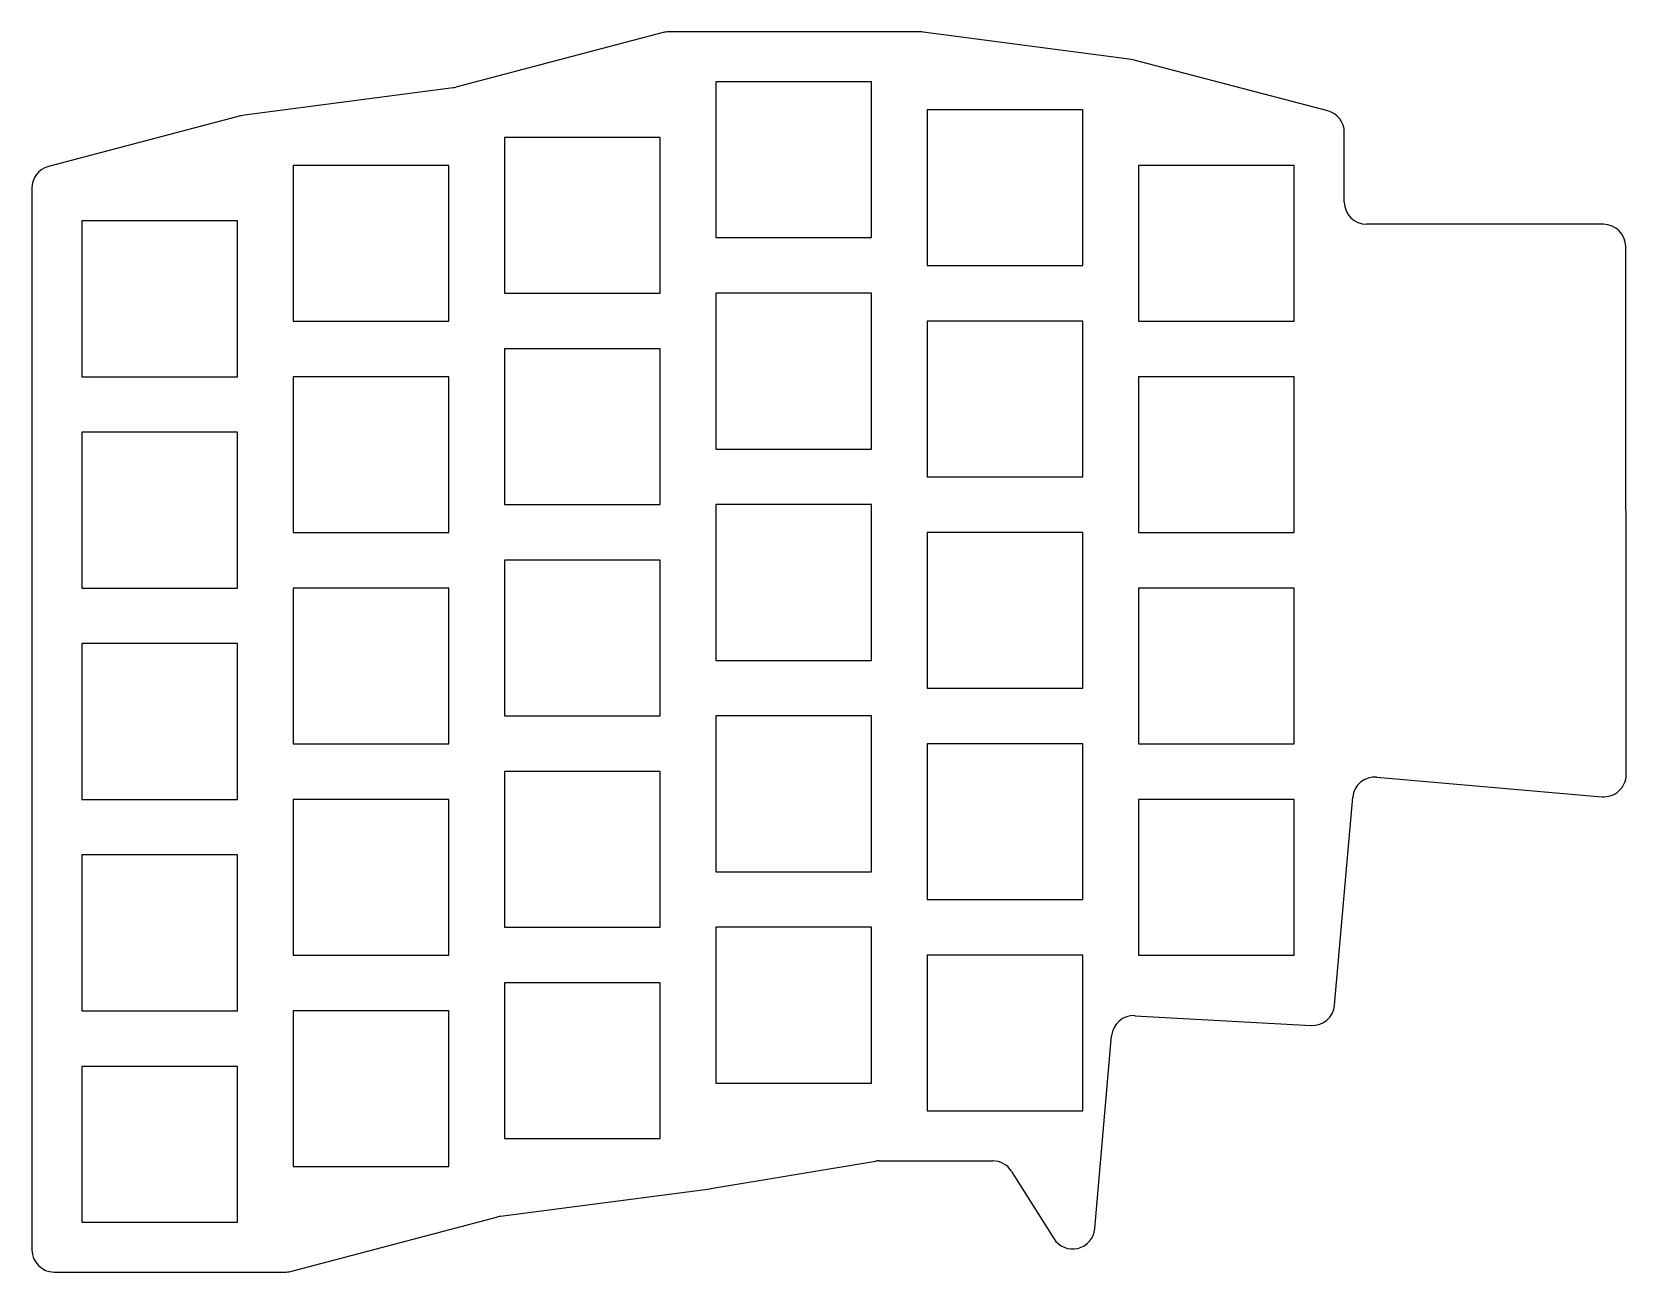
# Model space of a CAD drawing. Header units: millimetres. Extents: x 38 to 182, y -162 to -50.
import ezdxf

# ---------------------------------------------------------------- set-up
doc = ezdxf.new("R2010")
doc.units = ezdxf.units.MM

msp = doc.modelspace()

# ---------------------------------------------------------------- linework, layer by layer
for p, q in [((95.25, -50.07), (76.62, -54.97)), ((118.37, -50), (95.76, -50)), ((137.37, -52.48), (118.63, -50.02)), ((155.01, -57.11), (137.62, -52.53)), ((76.37, -55.02), (57.63, -57.48)), ((114, -54.5), (100, -54.5)), ((100, -54.5), (100, -68.5)), ((114, -68.5), (114, -54.5)), ((133, -57), (119, -57)), ((119, -57), (119, -71)), ((133, -71), (133, -57)), ((57.38, -57.53), (39.99, -62.11)), ((95, -59.5), (81, -59.5)), ((81, -59.5), (81, -73.5)), ((95, -73.5), (95, -59.5)), ((156.5, -65.3), (156.5, -59.04)), ((76, -62), (62, -62)), ((62, -62), (62, -76)), ((76, -76), (76, -62)), ((152, -62), (138, -62)), ((138, -62), (138, -76)), ((152, -76), (152, -62)), ((38.5, -64.04), (38.5, -159.5)), ((57, -67), (43, -67)), ((43, -67), (43, -81)), ((57, -81), (57, -67)), ((179.8, -67.3), (158.5, -67.3)), ((100, -68.5), (114, -68.5)), ((181.84, -116.77), (181.8, -69.3)), ((119, -71), (133, -71)), ((81, -73.5), (95, -73.5)), ((114, -73.5), (100, -73.5)), ((100, -73.5), (100, -87.5)), ((114, -87.5), (114, -73.5)), ((62, -76), (76, -76)), ((133, -76), (119, -76)), ((119, -76), (119, -90)), ((133, -90), (133, -76)), ((138, -76), (152, -76)), ((95, -78.5), (81, -78.5)), ((81, -78.5), (81, -92.5)), ((95, -92.5), (95, -78.5)), ((43, -81), (57, -81)), ((76, -81), (62, -81)), ((62, -81), (62, -95)), ((76, -95), (76, -81)), ((152, -81), (138, -81)), ((138, -81), (138, -95)), ((152, -95), (152, -81)), ((57, -86), (43, -86)), ((43, -86), (43, -100)), ((57, -100), (57, -86)), ((100, -87.5), (114, -87.5)), ((119, -90), (133, -90)), ((81, -92.5), (95, -92.5)), ((114, -92.5), (100, -92.5)), ((100, -92.5), (100, -106.5)), ((114, -106.5), (114, -92.5)), ((62, -95), (76, -95)), ((133, -95), (119, -95)), ((119, -95), (119, -109)), ((133, -109), (133, -95)), ((138, -95), (152, -95)), ((95, -97.5), (81, -97.5)), ((81, -97.5), (81, -111.5)), ((95, -111.5), (95, -97.5)), ((43, -100), (57, -100)), ((76, -100), (62, -100)), ((62, -100), (62, -114)), ((76, -114), (76, -100)), ((152, -100), (138, -100)), ((138, -100), (138, -114)), ((152, -114), (152, -100)), ((57, -105), (43, -105)), ((43, -105), (43, -119)), ((57, -119), (57, -105)), ((100, -106.5), (114, -106.5)), ((119, -109), (133, -109)), ((81, -111.5), (95, -111.5)), ((114, -111.5), (100, -111.5)), ((100, -111.5), (100, -125.5)), ((114, -125.5), (114, -111.5)), ((62, -114), (76, -114)), ((133, -114), (119, -114)), ((119, -114), (119, -128)), ((133, -128), (133, -114)), ((138, -114), (152, -114)), ((95, -116.5), (81, -116.5)), ((81, -116.5), (81, -130.5)), ((95, -130.5), (95, -116.5)), ((159.42, -116.99), (179.66, -118.77)), ((155.62, -137.5), (157.26, -118.81)), ((43, -119), (57, -119)), ((76, -119), (62, -119)), ((62, -119), (62, -133)), ((76, -133), (76, -119)), ((152, -119), (138, -119)), ((138, -119), (138, -133)), ((152, -133), (152, -119)), ((57, -124), (43, -124)), ((43, -124), (43, -138)), ((57, -138), (57, -124)), ((100, -125.5), (114, -125.5)), ((119, -128), (133, -128)), ((81, -130.5), (95, -130.5)), ((114, -130.5), (100, -130.5)), ((100, -130.5), (100, -144.5)), ((114, -144.5), (114, -130.5)), ((62, -133), (76, -133)), ((133, -133), (119, -133)), ((119, -133), (119, -147)), ((133, -147), (133, -133)), ((138, -133), (152, -133)), ((95, -135.5), (81, -135.5)), ((81, -135.5), (81, -149.5)), ((95, -149.5), (95, -135.5)), ((43, -138), (57, -138)), ((76, -138), (62, -138)), ((62, -138), (62, -152)), ((76, -152), (76, -138)), ((137.68, -138.45), (153.52, -139.33)), ((134.06, -157.59), (135.57, -140.27)), ((57, -143), (43, -143)), ((43, -143), (43, -157)), ((57, -157), (57, -143)), ((100, -144.5), (114, -144.5)), ((119, -147), (133, -147)), ((81, -149.5), (95, -149.5)), ((99.53, -153.99), (114.34, -151.53)), ((114.67, -151.5), (124.89, -151.5)), ((62, -152), (76, -152)), ((126.59, -152.44), (130.37, -158.48)), ((80.63, -156.48), (99.47, -154)), ((43, -157), (57, -157)), ((61.75, -161.43), (80.38, -156.53)), ((40.5, -161.5), (61.24, -161.5))]:
    msp.add_line(p, q)
for centre, start, end in [((95.76, -52), 90, 104.7436), ((118.37, -52), 82.5041, 90), ((137.11, -54.47), 75.2564, 82.5041), ((76.11, -53.03), 277.4959, 284.7436), ((154.5, -59.04), 0, 75.2564), ((57.89, -59.47), 97.4959, 104.7436), ((40.5, -64.04), 104.7436, 180), ((158.5, -65.3), 180, 270), ((179.8, -69.3), 0.0419, 90), ((159.25, -118.99), 85, 175), ((179.84, -116.77), 265, 0.0419), ((153.63, -137.33), 266.8158, 355), ((137.57, -140.44), 86.8158, 175), ((114.67, -153.5), 90, 99.4623), ((124.89, -153.5), 32.0463, 90), ((99.21, -152.02), 277.4959, 279.4623), ((80.89, -158.47), 97.4959, 104.7436), ((132.07, -157.42), 212.0463, 355), ((40.5, -159.5), 180, 270), ((61.24, -159.5), 270, 284.7436)]:
    msp.add_arc(centre, 2, start, end)

doc.saveas('drawing.dxf')
